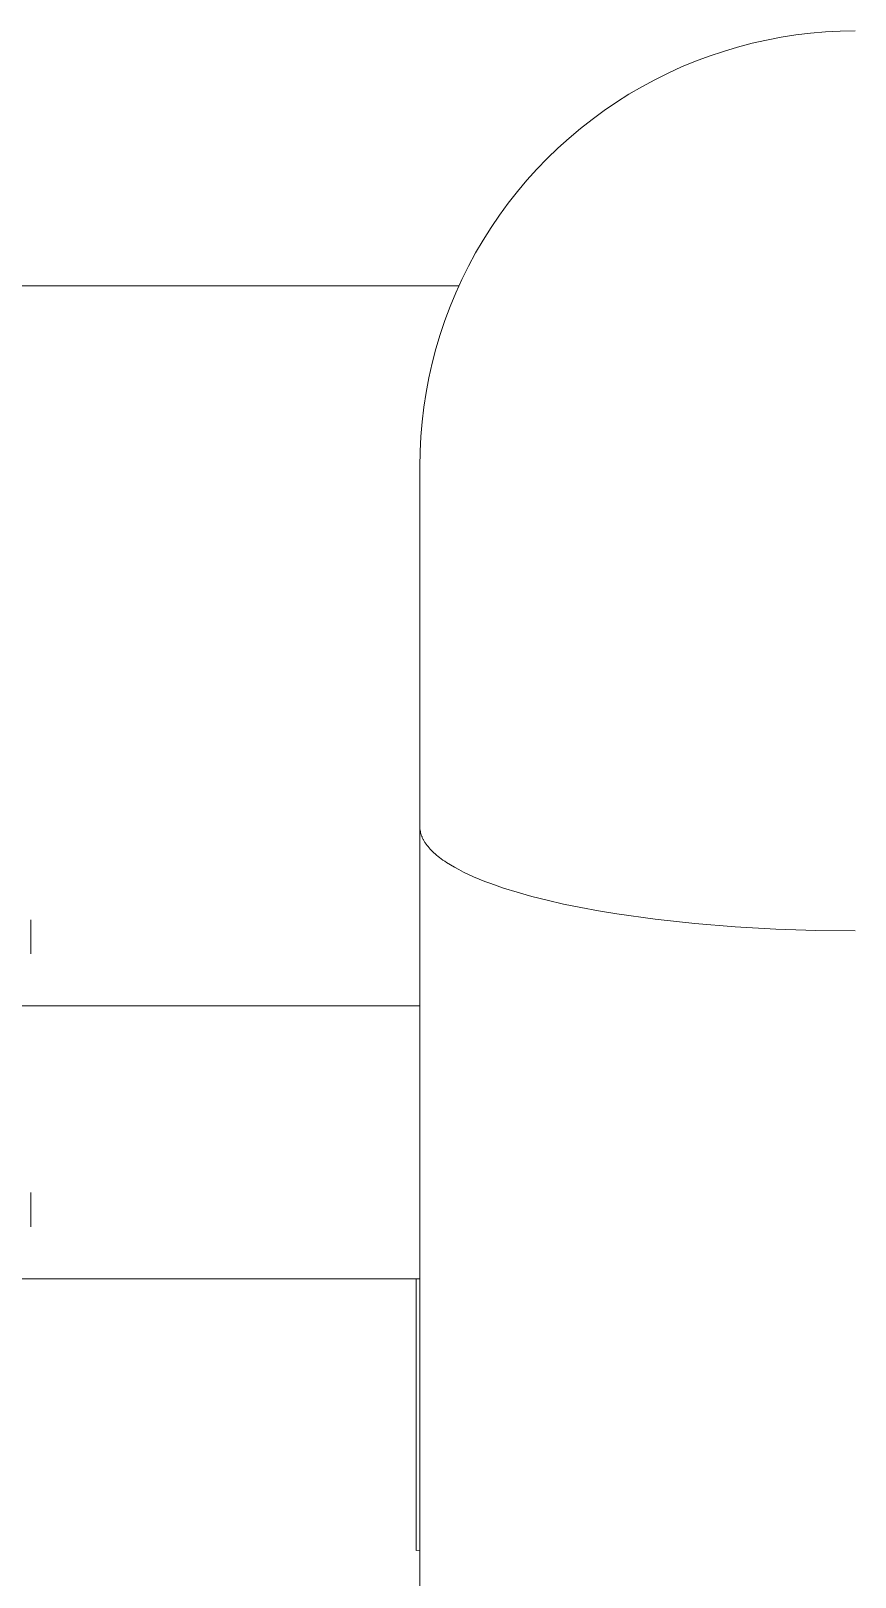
# Model space of a CAD drawing. Header units: millimetres. Extents: x -779 to 3049, y 55 to 2500.
# Drawn here: x -141.8 to -113.4, y 1973 to 2026.2 of the extents above; entities that cross this region are included whole.
import ezdxf

# ---------------------------------------------------------------- set-up
doc = ezdxf.new("R2010")
doc.units = ezdxf.units.MM
doc.layers.add('ZANO_R', color=7, linetype='Continuous', lineweight=0)

msp = doc.modelspace()

# ---------------------------------------------------------------- linework, layer by layer
at = {"layer": 'ZANO_R'}
for p, q in [((-115.907, 2026.022), (-115.401, 2026.1)), ((-115.401, 2026.1), (-114.892, 2026.162)), ((-114.892, 2026.162), (-114.382, 2026.205)), ((-114.382, 2026.205), (-113.87, 2026.231)), ((-113.87, 2026.231), (-113.358, 2026.24)), ((-117.896, 2025.537), (-117.405, 2025.684)), ((-117.405, 2025.684), (-116.91, 2025.814)), ((-116.91, 2025.814), (-116.41, 2025.926)), ((-116.41, 2025.926), (-115.907, 2026.022)), ((-119.334, 2024.998), (-118.861, 2025.194)), ((-118.861, 2025.194), (-118.381, 2025.374)), ((-118.381, 2025.374), (-117.896, 2025.537)), ((-120.71, 2024.315), (-120.259, 2024.558)), ((-120.259, 2024.558), (-119.8, 2024.786)), ((-119.8, 2024.786), (-119.334, 2024.998)), ((-121.585, 2023.783), (-121.152, 2024.056)), ((-121.152, 2024.056), (-120.71, 2024.315)), ((-122.422, 2023.192), (-122.008, 2023.495)), ((-122.008, 2023.495), (-121.585, 2023.783)), ((-122.824, 2022.876), (-122.422, 2023.192)), ((-123.596, 2022.203), (-123.216, 2022.546)), ((-123.216, 2022.546), (-122.824, 2022.876)), ((-124.321, 2021.478), (-123.965, 2021.847)), ((-123.965, 2021.847), (-123.596, 2022.203)), ((-124.664, 2021.098), (-124.321, 2021.478)), ((-124.994, 2020.706), (-124.664, 2021.098)), ((-125.613, 2019.89), (-125.31, 2020.304)), ((-125.31, 2020.304), (-124.994, 2020.706)), ((-125.901, 2019.467), (-125.613, 2019.89)), ((-126.174, 2019.034), (-125.901, 2019.467)), ((-126.433, 2018.592), (-126.174, 2019.034)), ((-126.904, 2017.682), (-126.676, 2018.141)), ((-126.676, 2018.141), (-126.433, 2018.592)), ((-127.116, 2017.216), (-126.904, 2017.682)), ((-148.358, 2017.456), (-127.01, 2017.456)), ((-127.312, 2016.743), (-127.116, 2017.216)), ((-127.492, 2016.263), (-127.312, 2016.743)), ((-127.655, 2015.778), (-127.492, 2016.263)), ((-127.802, 2015.287), (-127.655, 2015.778)), ((-127.932, 2014.792), (-127.802, 2015.287)), ((-128.044, 2014.292), (-127.932, 2014.792)), ((-128.14, 2013.789), (-128.044, 2014.292)), ((-128.218, 2013.283), (-128.14, 2013.789)), ((-128.279, 2012.774), (-128.218, 2013.283)), ((-128.349, 2011.752), (-128.323, 2012.264)), ((-128.323, 2012.264), (-128.279, 2012.774)), ((-128.358, 2011.24), (-128.349, 2011.752)), ((-128.358, 2011.24), (-128.358, 1998.838)), ((-128.354, 2011.2), (-128.356, 2011.051)), ((-128.357, 2011.102), (-128.357, 2011.062)), ((-128.357, 2011.051), (-128.356, 2011.018)), ((-128.358, 1998.818), (-128.358, 1998.838)), ((-128.357, 1998.799), (-128.358, 1998.818)), ((-128.358, 1998.799), (-128.358, 1835.659)), ((-128.356, 1998.779), (-128.357, 1998.799)), ((-128.354, 1998.758), (-128.356, 1998.779)), ((-128.352, 1998.738), (-128.354, 1998.758)), ((-128.35, 1998.718), (-128.352, 1998.738)), ((-128.347, 1998.698), (-128.35, 1998.718)), ((-128.343, 1998.678), (-128.347, 1998.698)), ((-128.339, 1998.658), (-128.343, 1998.678)), ((-128.335, 1998.637), (-128.339, 1998.658)), ((-128.33, 1998.617), (-128.335, 1998.637)), ((-128.324, 1998.597), (-128.33, 1998.617)), ((-128.318, 1998.576), (-128.324, 1998.597)), ((-128.312, 1998.556), (-128.318, 1998.576)), ((-128.305, 1998.535), (-128.312, 1998.556)), ((-128.297, 1998.515), (-128.305, 1998.535)), ((-128.289, 1998.494), (-128.297, 1998.515)), ((-128.281, 1998.474), (-128.289, 1998.494)), ((-128.272, 1998.453), (-128.281, 1998.474)), ((-128.263, 1998.432), (-128.272, 1998.453)), ((-128.253, 1998.412), (-128.263, 1998.432)), ((-128.242, 1998.391), (-128.253, 1998.412)), ((-128.231, 1998.37), (-128.242, 1998.391)), ((-128.219, 1998.35), (-128.231, 1998.37)), ((-128.207, 1998.329), (-128.219, 1998.35)), ((-128.195, 1998.308), (-128.207, 1998.329)), ((-128.182, 1998.287), (-128.195, 1998.308)), ((-128.168, 1998.266), (-128.182, 1998.287)), ((-128.139, 1998.225), (-128.168, 1998.266)), ((-128.108, 1998.183), (-128.139, 1998.225)), ((-128.074, 1998.141), (-128.108, 1998.183)), ((-128.039, 1998.099), (-128.074, 1998.141)), ((-128.001, 1998.057), (-128.039, 1998.099)), ((-127.961, 1998.015), (-128.001, 1998.057)), ((-127.919, 1997.973), (-127.961, 1998.015)), ((-127.875, 1997.931), (-127.919, 1997.973)), ((-127.828, 1997.889), (-127.875, 1997.931)), ((-127.779, 1997.847), (-127.828, 1997.889)), ((-127.728, 1997.805), (-127.779, 1997.847)), ((-127.674, 1997.763), (-127.728, 1997.805)), ((-127.619, 1997.721), (-127.674, 1997.763)), ((-127.561, 1997.679), (-127.619, 1997.721)), ((-127.5, 1997.637), (-127.561, 1997.679)), ((-127.437, 1997.596), (-127.5, 1997.637)), ((-127.305, 1997.512), (-127.437, 1997.596)), ((-127.163, 1997.429), (-127.305, 1997.512)), ((-127.012, 1997.347), (-127.163, 1997.429)), ((-126.852, 1997.265), (-127.012, 1997.347)), ((-126.682, 1997.184), (-126.852, 1997.265)), ((-126.504, 1997.103), (-126.682, 1997.184)), ((-126.316, 1997.024), (-126.504, 1997.103)), ((-126.119, 1996.945), (-126.316, 1997.024)), ((-125.913, 1996.867), (-126.119, 1996.945)), ((-125.475, 1996.715), (-125.913, 1996.867)), ((-125.003, 1996.568), (-125.475, 1996.715)), ((-124.499, 1996.426), (-125.003, 1996.568)), ((-123.965, 1996.291), (-124.499, 1996.426)), ((-123.402, 1996.163), (-123.965, 1996.291)), ((-122.813, 1996.042), (-123.402, 1996.163)), ((-122.2, 1995.928), (-122.813, 1996.042)), ((-121.566, 1995.823), (-122.2, 1995.928)), ((-120.248, 1995.638), (-121.566, 1995.823)), ((-141.758, 1995.622), (-141.758, 1994.448)), ((-118.88, 1995.489), (-120.248, 1995.638)), ((-117.486, 1995.375), (-118.88, 1995.489)), ((-116.088, 1995.296), (-117.486, 1995.375)), ((-114.706, 1995.25), (-116.088, 1995.296)), ((-113.358, 1995.236), (-114.706, 1995.25)), ((-128.358, 1992.659), (-142.777, 1992.659)), ((-141.758, 1986.223), (-141.758, 1985.038)), ((-128.358, 1983.253), (-142.777, 1983.253)), ((-128.485, 1983.25), (-142.777, 1983.25)), ((-128.485, 1983.253), (-128.485, 1973.893)), ((-128.485, 1973.893), (-128.358, 1973.901))]:
    msp.add_line(p, q, dxfattribs=at)

doc.saveas('drawing.dxf')
